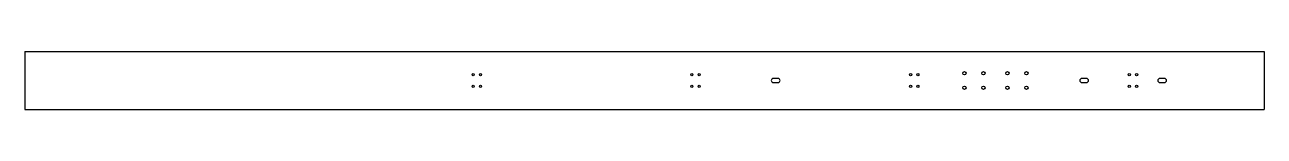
# Model space of a CAD drawing. Header units: millimetres. Extents: x -48698 to -40198, y -12138 to -11738.
import ezdxf

# ---------------------------------------------------------------- set-up
doc = ezdxf.new("R2010")
doc.units = ezdxf.units.MM
doc.header["$MEASUREMENT"] = 0

msp = doc.modelspace()

# ---------------------------------------------------------------- linework, layer by layer
for p, q in [((-48698.5, -11737.8), (-48698.5, -12137.8)), ((-48698.5, -11737.8), (-40198.5, -11737.8)), ((-40198.5, -11737.8), (-40198.5, -12137.8)), ((-48698.5, -12137.8), (-40198.5, -12137.8))]:
    msp.add_line(p, q)
for points in [[(-43532.6, -11952.1, 1), (-43532.6, -11923.5), (-43564.4, -11923.5, 1), (-43564.4, -11952.1)], [(-41417.6, -11952.1, 1), (-41417.6, -11923.5), (-41449.4, -11923.5, 1), (-41449.4, -11952.1)], [(-40882.6, -11952.1, 1), (-40882.6, -11923.5), (-40914.4, -11923.5, 1), (-40914.4, -11952.1)]]:
    msp.add_lwpolyline(points, format="xyb", close=True)
for centre, radius in [((-45623.5, -11897.8), 7.5), ((-45573.5, -11897.8), 7.5), ((-44123.5, -11897.8), 7.5), ((-44073.5, -11897.8), 7.5), ((-42623.5, -11897.8), 7.5), ((-42573.5, -11897.8), 7.5), ((-42254.5, -11887.8), 11.3), ((-42124.5, -11887.8), 11.3), ((-41959.5, -11887.8), 11.3), ((-41829.5, -11887.8), 11.3), ((-41123.5, -11897.8), 7.5), ((-41073.5, -11897.8), 7.5), ((-45623.5, -11977.8), 7.5), ((-45573.5, -11977.8), 7.5), ((-44123.5, -11977.8), 7.5), ((-44073.5, -11977.8), 7.5), ((-42623.5, -11977.8), 7.5), ((-42573.5, -11977.8), 7.5), ((-42254.5, -11987.8), 11.3), ((-42124.5, -11987.8), 11.3), ((-41959.5, -11987.8), 11.3), ((-41829.5, -11987.8), 11.3), ((-41123.5, -11977.8), 7.5), ((-41073.5, -11977.8), 7.5)]:
    msp.add_circle(centre, radius)

doc.saveas('drawing.dxf')
